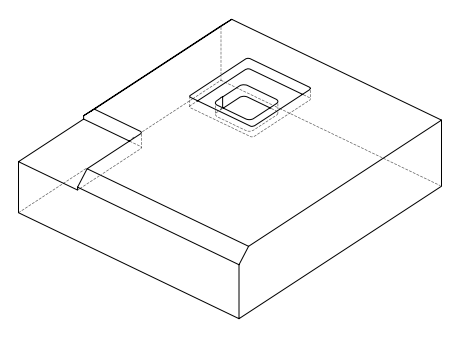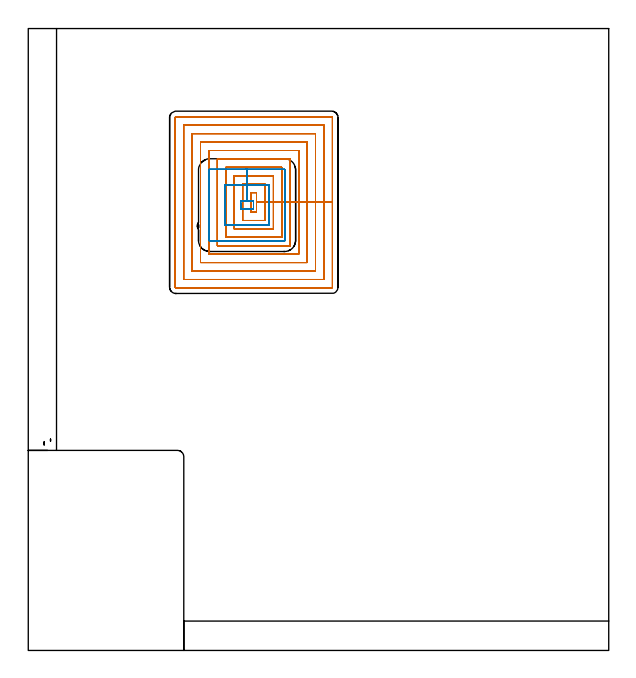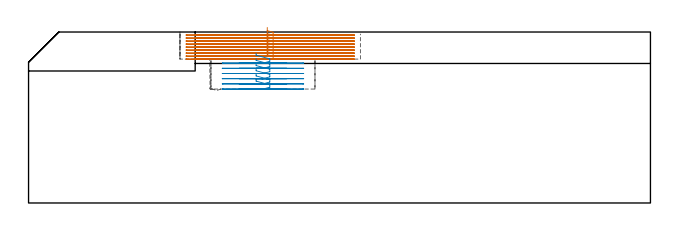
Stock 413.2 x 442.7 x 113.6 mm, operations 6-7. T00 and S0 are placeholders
(PLAN: 7 operations, 4 tool changes, 172.5 min)
(1 SPOT_DRILL | STEP1POCKET | NXT0321_9005460120000 | 0.03 min | 1915 mm3)
(2 DRILL_BLIND_HOLE_INTO_CENTER | STEP1POCKET | NXT0301_062 | 0.1 min | 1321 mm3)
(3 AREA_MILL | FG_CHAMFER_SURFACE | UGT0205_001 | 19.64 min | 67809 mm3)
(4 AREA_MILL_1 | FG_CHAMFER_SURFACE_1 | UGT0205_001 | 19.43 min | 62256 mm3)
(5 MILL_CORNER_NOTCH_RECTANGULAR | CORNER_NOTCH_RECTANGULAR | NXT0201_009 | Follow Part, ap 2, ae 75% | 81.09 min | 404872 mm3)
(6 MILL_RECTANGULAR_POCKET | POCKET_RECTANGULAR_STRAIGHT | NXT0201_009 | Follow Part, ap 2, ae 75% | 46.97 min | 277835 mm3)
(7 MILL_RECTANGULAR_POCKET_1 | POCKET_RECTANGULAR_STRAIGHT_1 | UGT0201_133 | Follow Part, ap 3.75, ae 75% | 5.22 min | 88513 mm3)
(TOOL NXT0321_9005460120000 | NC Spot Drill, 142deg, 12mm, Carbide, Uncoated | D12 PA142 FL30 Z2)
(TOOL NXT0301_062 | Carbide Drill 9.1mm [860.1-0910-027A1-MM 2214] | D9.1 PA140 FL47 Z2)
(TOOL UGT0205_001 | Chamfer Mill 20 x 3 x 45 deg. | D20 FL50 Z2)
(TOOL NXT0201_009 | ENDMILL 8mm [2P460-0800-NA 1630] | D8 FL26 Z6)
(TOOL UGT0201_133 | Carbide End Mill 15.0 | D15 FL30 Z4)
(OP 6 MILL_RECTANGULAR_POCKET)
G17 G21 G94 G90
T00 M6
G54
G17 G0 G90 X158.6 Y319.96 S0 M3
G43 Z123.6 H1
Z116.6
G94 G1 Y312.1 Z114.494 F250.
X162.5 Z113.449
Y319. Z111.6
Y325.9 F500.
X158.6
Y312.1
X162.5
Y319.
X168.5
Y331.9
X152.6
Y306.1
X168.5
Y319.
X174.5
Y337.9
X146.6
Y300.1
X174.5
Y319.
X180.5
Y343.9
X140.6
Y294.1
X180.5
Y319.
X186.5
Y349.9
X134.6
Y288.1
X186.5
Y319.
X192.5
Y355.9
X128.6
Y282.1
X192.5
Y319.
X198.5
Y361.9
X122.6
Y276.1
X198.5
Y319.
X204.5
Y367.9
X116.6
Y270.1
X204.5
Y319.
X210.5
Y373.9
X110.6
Y264.1
X210.5
Y319.
X216.5
Y379.4
G3 X216. Y379.9 R0.5
G1 X105.1
G3 X104.6 Y379.4 R0.5
G1 Y258.6
G3 X105.1 Y258.1 R0.5
G1 X216.
G3 X216.5 Y258.6 R0.5
G1 Y319.
Y320.
G0 X158.6 Y319.96 Z114.6
G1 Y312.1 Z112.494 F250.
X162.5 Z111.449
Y319. Z109.6
Y325.9 F500.
X158.6
Y312.1
X162.5
Y319.
X168.5
Y331.9
X152.6
Y306.1
X168.5
Y319.
X174.5
Y337.9
X146.6
Y300.1
X174.5
Y319.
X180.5
Y343.9
X140.6
Y294.1
X180.5
Y319.
X186.5
Y349.9
X134.6
Y288.1
X186.5
Y319.
X192.5
Y355.9
X128.6
Y282.1
X192.5
Y319.
X198.5
Y361.9
X122.6
Y276.1
X198.5
Y319.
X204.5
Y367.9
X116.6
Y270.1
X204.5
Y319.
X210.5
Y373.9
X110.6
Y264.1
X210.5
Y319.
X216.5
Y379.4
G3 X216. Y379.9 R0.5
G1 X105.1
G3 X104.6 Y379.4 R0.5
G1 Y258.6
G3 X105.1 Y258.1 R0.5
G1 X216.
G3 X216.5 Y258.6 R0.5
G1 Y319.
Y320.
G0 X158.6 Y319.96 Z112.6
G1 Y312.1 Z110.494 F250.
X162.5 Z109.449
Y319. Z107.6
Y325.9 F500.
X158.6
Y312.1
X162.5
Y319.
X168.5
Y331.9
X152.6
Y306.1
X168.5
Y319.
X174.5
Y337.9
X146.6
Y300.1
X174.5
Y319.
X180.5
Y343.9
X140.6
Y294.1
X180.5
Y319.
X186.5
Y349.9
X134.6
Y288.1
X186.5
Y319.
X192.5
Y355.9
X128.6
Y282.1
X192.5
Y319.
X198.5
Y361.9
X122.6
Y276.1
X198.5
Y319.
X204.5
Y367.9
X116.6
Y270.1
X204.5
Y319.
X210.5
Y373.9
X110.6
Y264.1
X210.5
Y319.
X216.5
Y379.4
G3 X216. Y379.9 R0.5
G1 X105.1
G3 X104.6 Y379.4 R0.5
G1 Y258.6
G3 X105.1 Y258.1 R0.5
G1 X216.
G3 X216.5 Y258.6 R0.5
G1 Y319.
Y320.
G0 X158.6 Y319.96 Z110.6
G1 Y312.1 Z108.494 F250.
X162.5 Z107.449
Y319. Z105.6
Y325.9 F500.
X158.6
Y312.1
X162.5
Y319.
X168.5
Y331.9
X152.6
Y306.1
X168.5
Y319.
X174.5
Y337.9
X146.6
Y300.1
X174.5
Y319.
X180.5
Y343.9
X140.6
Y294.1
X180.5
Y319.
X186.5
Y349.9
X134.6
Y288.1
X186.5
Y319.
X192.5
Y355.9
X128.6
Y282.1
X192.5
Y319.
X198.5
Y361.9
X122.6
Y276.1
X198.5
Y319.
X204.5
Y367.9
X116.6
Y270.1
X204.5
Y319.
X210.5
Y373.9
X110.6
Y264.1
X210.5
Y319.
X216.5
Y379.4
G3 X216. Y379.9 R0.5
G1 X105.1
G3 X104.6 Y379.4 R0.5
G1 Y258.6
G3 X105.1 Y258.1 R0.5
G1 X216.
G3 X216.5 Y258.6 R0.5
G1 Y319.
Y320.
G0 X158.6 Y319.96 Z108.6
G1 Y312.1 Z106.494 F250.
X162.5 Z105.449
Y319. Z103.6
Y325.9 F500.
X158.6
Y312.1
X162.5
Y319.
X168.5
Y331.9
X152.6
Y306.1
X168.5
Y319.
X174.5
Y337.9
X146.6
Y300.1
X174.5
Y319.
X180.5
Y343.9
X140.6
Y294.1
X180.5
Y319.
X186.5
Y349.9
X134.6
Y288.1
X186.5
Y319.
X192.5
Y355.9
X128.6
Y282.1
X192.5
Y319.
X198.5
Y361.9
X122.6
Y276.1
X198.5
Y319.
X204.5
Y367.9
X116.6
Y270.1
X204.5
Y319.
X210.5
Y373.9
X110.6
Y264.1
X210.5
Y319.
X216.5
Y379.4
G3 X216. Y379.9 R0.5
G1 X105.1
G3 X104.6 Y379.4 R0.5
G1 Y258.6
G3 X105.1 Y258.1 R0.5
G1 X216.
G3 X216.5 Y258.6 R0.5
G1 Y319.
Y320.
G0 X158.6 Y319.96 Z106.6
G1 Y312.1 Z104.494 F250.
X162.5 Z103.449
Y319. Z101.6
Y325.9 F500.
X158.6
Y312.1
X162.5
Y319.
X168.5
Y331.9
X152.6
Y306.1
X168.5
Y319.
X174.5
Y337.9
X146.6
Y300.1
X174.5
Y319.
X180.5
Y343.9
X140.6
Y294.1
X180.5
Y319.
X186.5
Y349.9
X134.6
Y288.1
X186.5
Y319.
X192.5
Y355.9
X128.6
Y282.1
X192.5
Y319.
X198.5
Y361.9
X122.6
Y276.1
X198.5
Y319.
X204.5
Y367.9
X116.6
Y270.1
X204.5
Y319.
X210.5
Y373.9
X110.6
Y264.1
X210.5
Y319.
X216.5
Y379.4
G3 X216. Y379.9 R0.5
G1 X105.1
G3 X104.6 Y379.4 R0.5
G1 Y258.6
G3 X105.1 Y258.1 R0.5
G1 X216.
G3 X216.5 Y258.6 R0.5
G1 Y319.
Y320.
G0 X158.6 Y319.96 Z104.6
G1 Y312.1 Z102.494 F250.
X162.5 Z101.449
Y319. Z99.6
Y325.9 F500.
X158.6
Y312.1
X162.5
Y319.
X168.5
Y331.9
X152.6
Y306.1
X168.5
Y319.
X174.5
Y337.9
X146.6
Y300.1
X174.5
Y319.
X180.5
Y343.9
X140.6
Y294.1
X180.5
Y319.
X186.5
Y349.9
X134.6
Y288.1
X186.5
Y319.
X192.5
Y355.9
X128.6
Y282.1
X192.5
Y319.
X198.5
Y361.9
X122.6
Y276.1
X198.5
Y319.
X204.5
Y367.9
X116.6
Y270.1
X204.5
Y319.
X210.5
Y373.9
X110.6
Y264.1
X210.5
Y319.
X216.5
Y379.4
G3 X216. Y379.9 R0.5
G1 X105.1
G3 X104.6 Y379.4 R0.5
G1 Y258.6
G3 X105.1 Y258.1 R0.5
G1 X216.
G3 X216.5 Y258.6 R0.5
G1 Y319.
Y320.
G0 X158.6 Y319.96 Z102.6
G1 Y312.1 Z100.494 F250.
X162.5 Z99.449
Y319. Z97.6
Y325.9 F500.
X158.6
Y312.1
X162.5
Y319.
X168.5
Y331.9
X152.6
Y306.1
X168.5
Y319.
X174.5
Y337.9
X146.6
Y300.1
X174.5
Y319.
X180.5
Y343.9
X140.6
Y294.1
X180.5
Y319.
X186.5
Y349.9
X134.6
Y288.1
X186.5
Y319.
X192.5
Y355.9
X128.6
Y282.1
X192.5
Y319.
X198.5
Y361.9
X122.6
Y276.1
X198.5
Y319.
X204.5
Y367.9
X116.6
Y270.1
X204.5
Y319.
X210.5
Y373.9
X110.6
Y264.1
X210.5
Y319.
X216.5
Y379.4
G3 X216. Y379.9 R0.5
G1 X105.1
G3 X104.6 Y379.4 R0.5
G1 Y258.6
G3 X105.1 Y258.1 R0.5
G1 X216.
G3 X216.5 Y258.6 R0.5
G1 Y319.
Y320.
G0 X158.6 Y319.96 Z100.6
G1 Y312.1 Z98.494 F250.
X162.5 Z97.449
Y319. Z95.6
Y325.9 F500.
X158.6
Y312.1
X162.5
Y319.
X168.5
Y331.9
X152.6
Y306.1
X168.5
Y319.
X174.5
Y337.9
X146.6
Y300.1
X174.5
Y319.
X180.5
Y343.9
X140.6
Y294.1
X180.5
Y319.
X186.5
Y349.9
X134.6
Y288.1
X186.5
Y319.
X192.5
Y355.9
X128.6
Y282.1
X192.5
Y319.
X198.5
Y361.9
X122.6
Y276.1
X198.5
Y319.
X204.5
Y367.9
X116.6
Y270.1
X204.5
Y319.
X210.5
Y373.9
X110.6
Y264.1
X210.5
Y319.
X216.5
Y379.4
G3 X216. Y379.9 R0.5
G1 X105.1
G3 X104.6 Y379.4 R0.5
G1 Y258.6
G3 X105.1 Y258.1 R0.5
G1 X216.
G3 X216.5 Y258.6 R0.5
G1 Y319.
Y320.
G0 Z123.6
M5
M2
(OP 7 MILL_RECTANGULAR_POCKET_1)
G17 G21 G94 G90
T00 M6
G54
G17 G0 G90 X151.2 Y318.405 S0 M3
G43 Z123.6 H0
Z99.373
G94 G1 Y314. Z98.192 F250.
X160.3 Z95.754
Y320. Z94.146
X155.75 Z92.927
X151.2 F500.
Y314.
X160.3
Y320.
X155.75
Y331.25
X139.95
Y302.75
X171.55
Y331.25
X155.75
Y342.5
X129.1
G3 X128.7 Y342.1 R0.4
G1 Y291.9
G3 X129.1 Y291.5 R0.4
G1 X182.4
G3 X182.8 Y291.9 R0.4
G1 Y342.1
G3 X182.4 Y342.5 R0.4
G1 X155.75
X154.75
G0 X151.2 Y318.405 Z95.927
G1 Y314. Z94.747 F250.
X160.3 Z92.309
Y320. Z90.701
X155.75 Z89.482
X151.2 F500.
Y314.
X160.3
Y320.
X155.75
Y331.25
X139.95
Y302.75
X171.55
Y331.25
X155.75
Y342.5
X129.1
G3 X128.7 Y342.1 R0.4
G1 Y291.9
G3 X129.1 Y291.5 R0.4
G1 X182.4
G3 X182.8 Y291.9 R0.4
G1 Y342.1
G3 X182.4 Y342.5 R0.4
G1 X155.75
X154.75
G0 X151.2 Y318.405 Z92.482
G1 Y314. Z91.302 F250.
X160.3 Z88.863
Y320. Z87.256
X155.75 Z86.036
X151.2 F500.
Y314.
X160.3
Y320.
X155.75
Y331.25
X139.95
Y302.75
X171.55
Y331.25
X155.75
Y342.5
X129.1
G3 X128.7 Y342.1 R0.4
G1 Y291.9
G3 X129.1 Y291.5 R0.4
G1 X182.4
G3 X182.8 Y291.9 R0.4
G1 Y342.1
G3 X182.4 Y342.5 R0.4
G1 X155.75
X154.75
G0 X151.2 Y318.405 Z89.036
G1 Y314. Z87.856 F250.
X160.3 Z85.418
Y320. Z83.81
X155.75 Z82.591
X151.2 F500.
Y314.
X160.3
Y320.
X155.75
Y331.25
X139.95
Y302.75
X171.55
Y331.25
X155.75
Y342.5
X129.1
G3 X128.7 Y342.1 R0.4
G1 Y291.9
G3 X129.1 Y291.5 R0.4
G1 X182.4
G3 X182.8 Y291.9 R0.4
G1 Y342.1
G3 X182.4 Y342.5 R0.4
G1 X155.75
X154.75
G0 X151.2 Y318.405 Z85.591
G1 Y314. Z84.411 F250.
X160.3 Z81.972
Y320. Z80.365
X155.75 Z79.145
X151.2 F500.
Y314.
X160.3
Y320.
X155.75
Y331.25
X139.95
Y302.75
X171.55
Y331.25
X155.75
Y342.5
X129.1
G3 X128.7 Y342.1 R0.4
G1 Y291.9
G3 X129.1 Y291.5 R0.4
G1 X182.4
G3 X182.8 Y291.9 R0.4
G1 Y342.1
G3 X182.4 Y342.5 R0.4
G1 X155.75
X154.75
G0 X151.2 Y318.405 Z82.145
G1 Y314. Z80.965 F250.
X160.3 Z78.527
Y320. Z76.919
X155.75 Z75.7
X151.2 F500.
Y314.
X160.3
Y320.
X155.75
Y331.25
X139.95
Y302.75
X171.55
Y331.25
X155.75
Y342.5
X129.1
G3 X128.7 Y342.1 R0.4
G1 Y291.9
G3 X129.1 Y291.5 R0.4
G1 X182.4
G3 X182.8 Y291.9 R0.4
G1 Y342.1
G3 X182.4 Y342.5 R0.4
G1 X155.75
X154.75
G0 Z123.6
M5
M2
